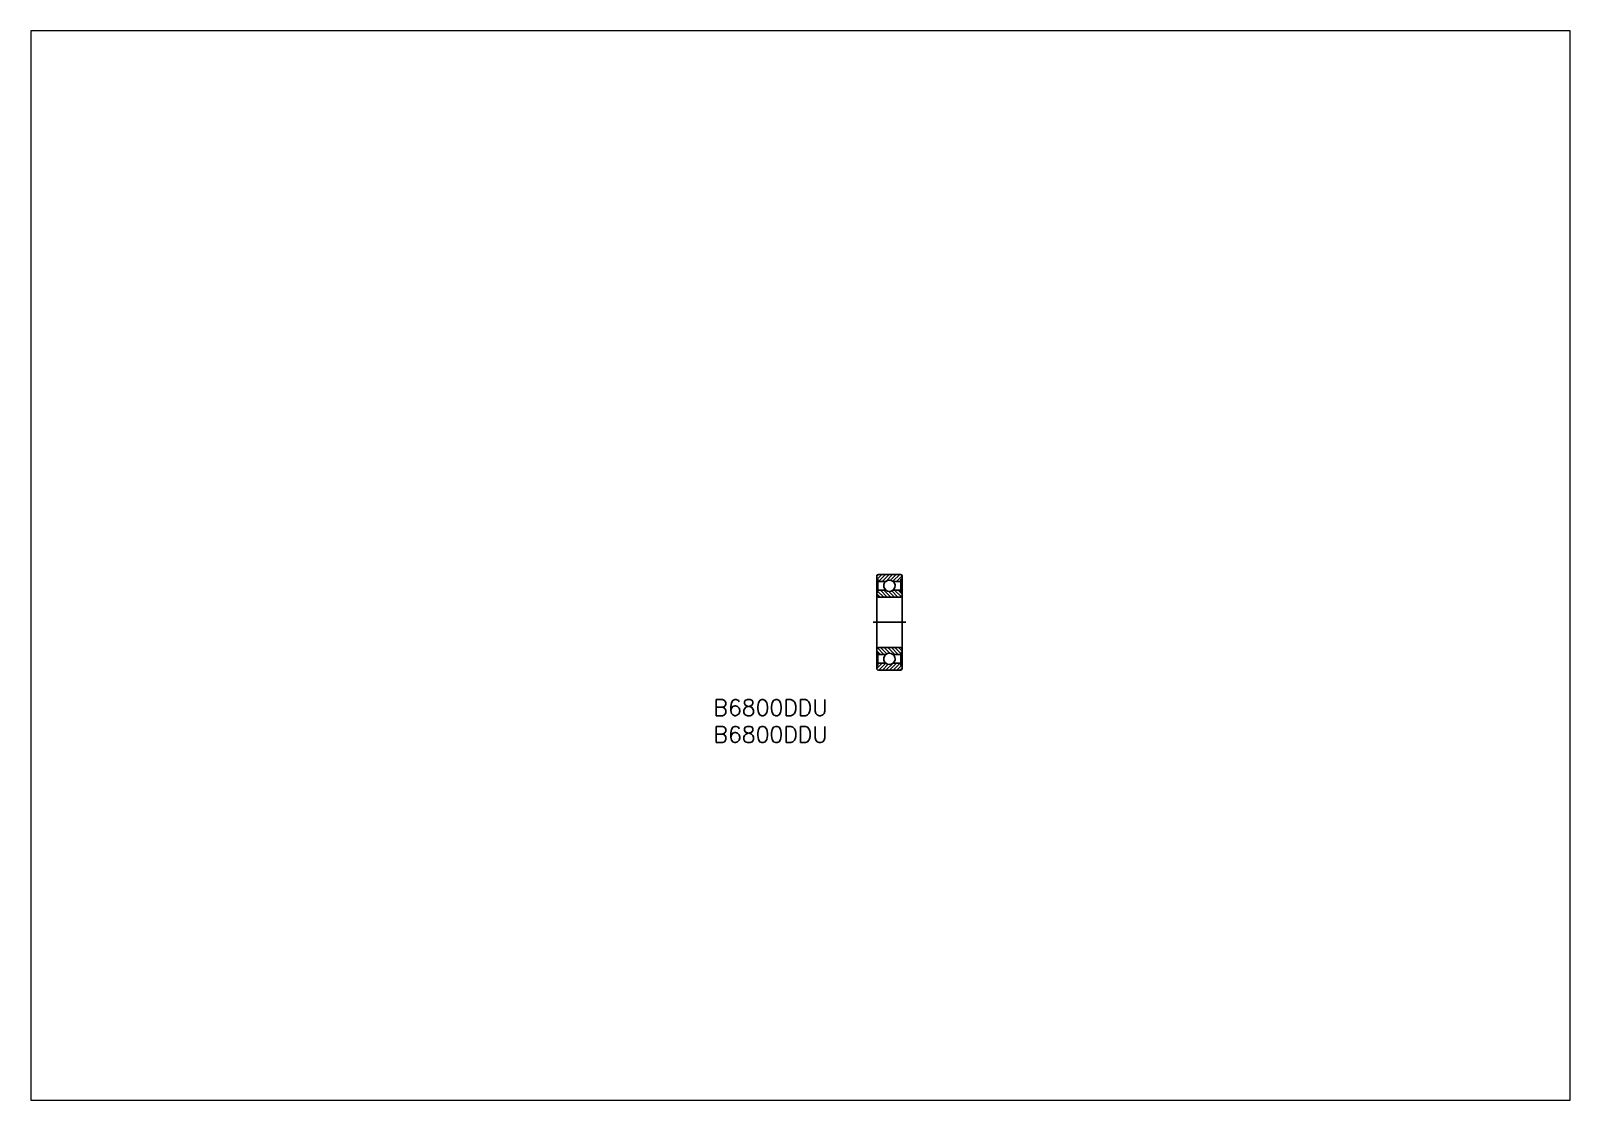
# Paper-space layout 'レイアウト1' of a CAD drawing. Extents: x 1.12 to 10.1, y 0.78 to 7.02.
# The model-space entities are those that its viewports show. They can reach past a viewport. Long polylines and large blocks are cut down to what shows.
import ezdxf

# ---------------------------------------------------------------- set-up
doc = ezdxf.new("R2010")
doc.units = 0
doc.header["$MEASUREMENT"] = 0
doc.linetypes.add('CENTER', pattern=[17.5, 13, -1.5, 1.5, -1.5])
doc.layers.get('0').update_dxf_attribs({"linetype": 'CONTINUOUS'})
doc.layers.add('CENTER', color=1, linetype='CENTER')
doc.styles.get("Standard").update_dxf_attribs({"font": 'txt.shx', "bigfont": '@extfont2.shx'})

msp = doc.modelspace()

# ---------------------------------------------------------------- linework, layer by layer
at = {"color": 3, "linetype": 'Continuous'}
for p, q in [((163.64, 102.93), (163.95, 103.23)), ((163.7, 102.31), (163.87, 99.73)), ((163.87, 102.31), (163.7, 99.73)), ((163.73, 102.31), (164.66, 103.23)), ((163.98, 101.85), (165.36, 103.23)), ((164.69, 101.85), (166.07, 103.23)), ((165.4, 101.85), (166.78, 103.23)), ((166.34, 102.09), (167.48, 103.23)), ((166.83, 101.87), (168.19, 103.23)), ((167.52, 101.85), (168.64, 102.97)), ((168.22, 101.85), (168.41, 102.04)), ((168.41, 102.31), (168.58, 99.73)), ((168.58, 102.31), (168.41, 99.73)), ((164.3, 98.73), (163.64, 99.39)), ((165, 98.73), (163.87, 99.87)), ((165.71, 98.73), (164.34, 100.1)), ((166.42, 98.73), (165.05, 100.1)), ((167.13, 98.73), (165.99, 99.87)), ((167.83, 98.73), (166.6, 99.96)), ((168.5, 98.78), (167.17, 100.1)), ((168.64, 99.34), (167.88, 100.1)), ((165.06, 87.36), (163.76, 88.67)), ((165.64, 87.49), (164.4, 88.73)), ((166.24, 87.6), (165.1, 88.73)), ((167.18, 87.36), (165.81, 88.73)), ((167.89, 87.36), (166.52, 88.73)), ((168.41, 87.55), (167.23, 88.73)), ((168.64, 88.03), (167.93, 88.73)), ((164.35, 87.36), (163.64, 88.08)), ((163.64, 84.54), (164.71, 85.61)), ((163.7, 85.16), (163.87, 87.73)), ((163.87, 85.16), (163.7, 87.73)), ((163.87, 85.48), (164.01, 85.61)), ((164.04, 84.23), (165.42, 85.61)), ((165.45, 84.23), (166.79, 85.58)), ((166.16, 84.23), (167.54, 85.61)), ((166.87, 84.23), (168.25, 85.61)), ((168.41, 85.16), (168.58, 87.73)), ((168.58, 85.16), (168.41, 87.73)), ((164.75, 84.23), (165.9, 85.39)), ((167.58, 84.23), (168.5, 85.16)), ((168.28, 84.23), (168.64, 84.59))]:
    msp.add_line(p, q, dxfattribs=at)
at = {"color": 7, "linetype": 'Continuous'}
for p, q in [((163.64, 102.93), (163.64, 102.31)), ((163.87, 102.31), (163.64, 102.31)), ((163.64, 102.31), (163.64, 99.73)), ((163.7, 99.73), (163.7, 102.31)), ((163.87, 102.31), (163.87, 101.85)), ((163.87, 101.85), (165.43, 101.85)), ((163.87, 100.1), (163.87, 101.85)), ((168.34, 103.23), (163.94, 103.23)), ((166.85, 101.85), (168.41, 101.85)), ((168.41, 101.85), (168.41, 102.31)), ((168.41, 102.31), (168.64, 102.31)), ((168.41, 101.85), (168.41, 100.1)), ((168.58, 102.31), (168.58, 99.73)), ((168.64, 102.31), (168.64, 102.93)), ((168.64, 102.31), (168.64, 99.73)), ((163.64, 99.73), (163.64, 99.03)), ((163.64, 99.73), (163.87, 99.73)), ((163.64, 99.03), (163.64, 93.73)), ((165.44, 100.1), (163.87, 100.1)), ((163.87, 100.1), (163.87, 99.73)), ((163.94, 98.73), (168.34, 98.73)), ((168.41, 100.1), (166.84, 100.1)), ((168.41, 99.73), (168.41, 100.1)), ((168.41, 99.73), (168.64, 99.73)), ((168.64, 99.03), (168.64, 99.73)), ((168.64, 99.03), (168.64, 93.73)), ((163.64, 88.43), (163.64, 93.73)), ((168.64, 88.43), (168.64, 93.73)), ((163.94, 88.73), (168.34, 88.73)), ((163.64, 87.73), (163.64, 88.43)), ((163.64, 85.16), (163.64, 87.73)), ((163.64, 87.73), (163.87, 87.73)), ((163.7, 87.73), (163.7, 85.16)), ((163.87, 87.36), (163.87, 87.73)), ((165.44, 87.36), (163.87, 87.36)), ((163.87, 87.36), (163.87, 85.61)), ((163.87, 85.61), (165.43, 85.61)), ((163.87, 85.16), (163.87, 85.61)), ((168.41, 87.36), (166.84, 87.36)), ((166.85, 85.61), (168.41, 85.61)), ((168.41, 87.73), (168.41, 87.36)), ((168.41, 87.73), (168.64, 87.73)), ((168.41, 85.61), (168.41, 87.36)), ((168.41, 85.61), (168.41, 85.16)), ((168.58, 85.16), (168.58, 87.73)), ((168.64, 88.43), (168.64, 87.73)), ((168.64, 85.16), (168.64, 87.73)), ((163.64, 84.53), (163.64, 85.16)), ((163.87, 85.16), (163.64, 85.16)), ((168.34, 84.23), (163.94, 84.23)), ((168.41, 85.16), (168.64, 85.16)), ((168.64, 85.16), (168.64, 84.53))]:
    msp.add_line(p, q, dxfattribs=at)
for centre, radius, start, end in [((163.94, 102.93), 0.3, 90, 180), ((166.14, 100.98), 1.12, 129.3458, 231.4645), ((166.14, 100.98), 1.13, 50.6542, 129.3458), ((166.14, 100.98), 1.13, 308.5355, 50.6542), ((168.34, 102.93), 0.3, 0, 90), ((163.94, 99.03), 0.3, 180, 270), ((166.14, 100.98), 1.12, 231.4645, 308.5355), ((168.34, 99.03), 0.3, 270, 0), ((163.94, 88.43), 0.3, 90, 180), ((168.34, 88.43), 0.3, 0, 90), ((166.14, 86.48), 1.12, 128.5355, 230.6542), ((166.14, 86.48), 1.13, 230.6542, 309.3458), ((166.14, 86.48), 1.12, 51.4645, 128.5355), ((166.14, 86.48), 1.13, 309.3458, 51.4645), ((163.94, 84.53), 0.3, 180, 270), ((168.34, 84.53), 0.3, 270, 0)]:
    msp.add_arc(centre, radius, start, end, dxfattribs=at)
at = {"layer": 'CENTER', "color": 1, "linetype": 'CENTER'}
msp.add_line((162.89, 93.73), (169.39, 93.73), dxfattribs=at)

# ---------------------------------------------------------------- texts
at = {"color": 7, "linetype": 'Continuous'}
for p in [(131.24, 75.19), (131.24, 69.87)]:
    msp.add_text('B6800DDU', height=3.2, dxfattribs=at).set_placement(p)

psp = doc.layouts.new('レイアウト1')

# ---------------------------------------------------------------- viewports
at = {"layer": '0', "color": 7, "linetype": 'Continuous', "view_target_point": (148.5, 105)}
psp.add_viewport(center=(5.6137, 3.9021), size=(8.982, 6.243333), view_center_point=(0, 0), view_height=212.214411, dxfattribs=at)

doc.saveas('drawing.dxf')
